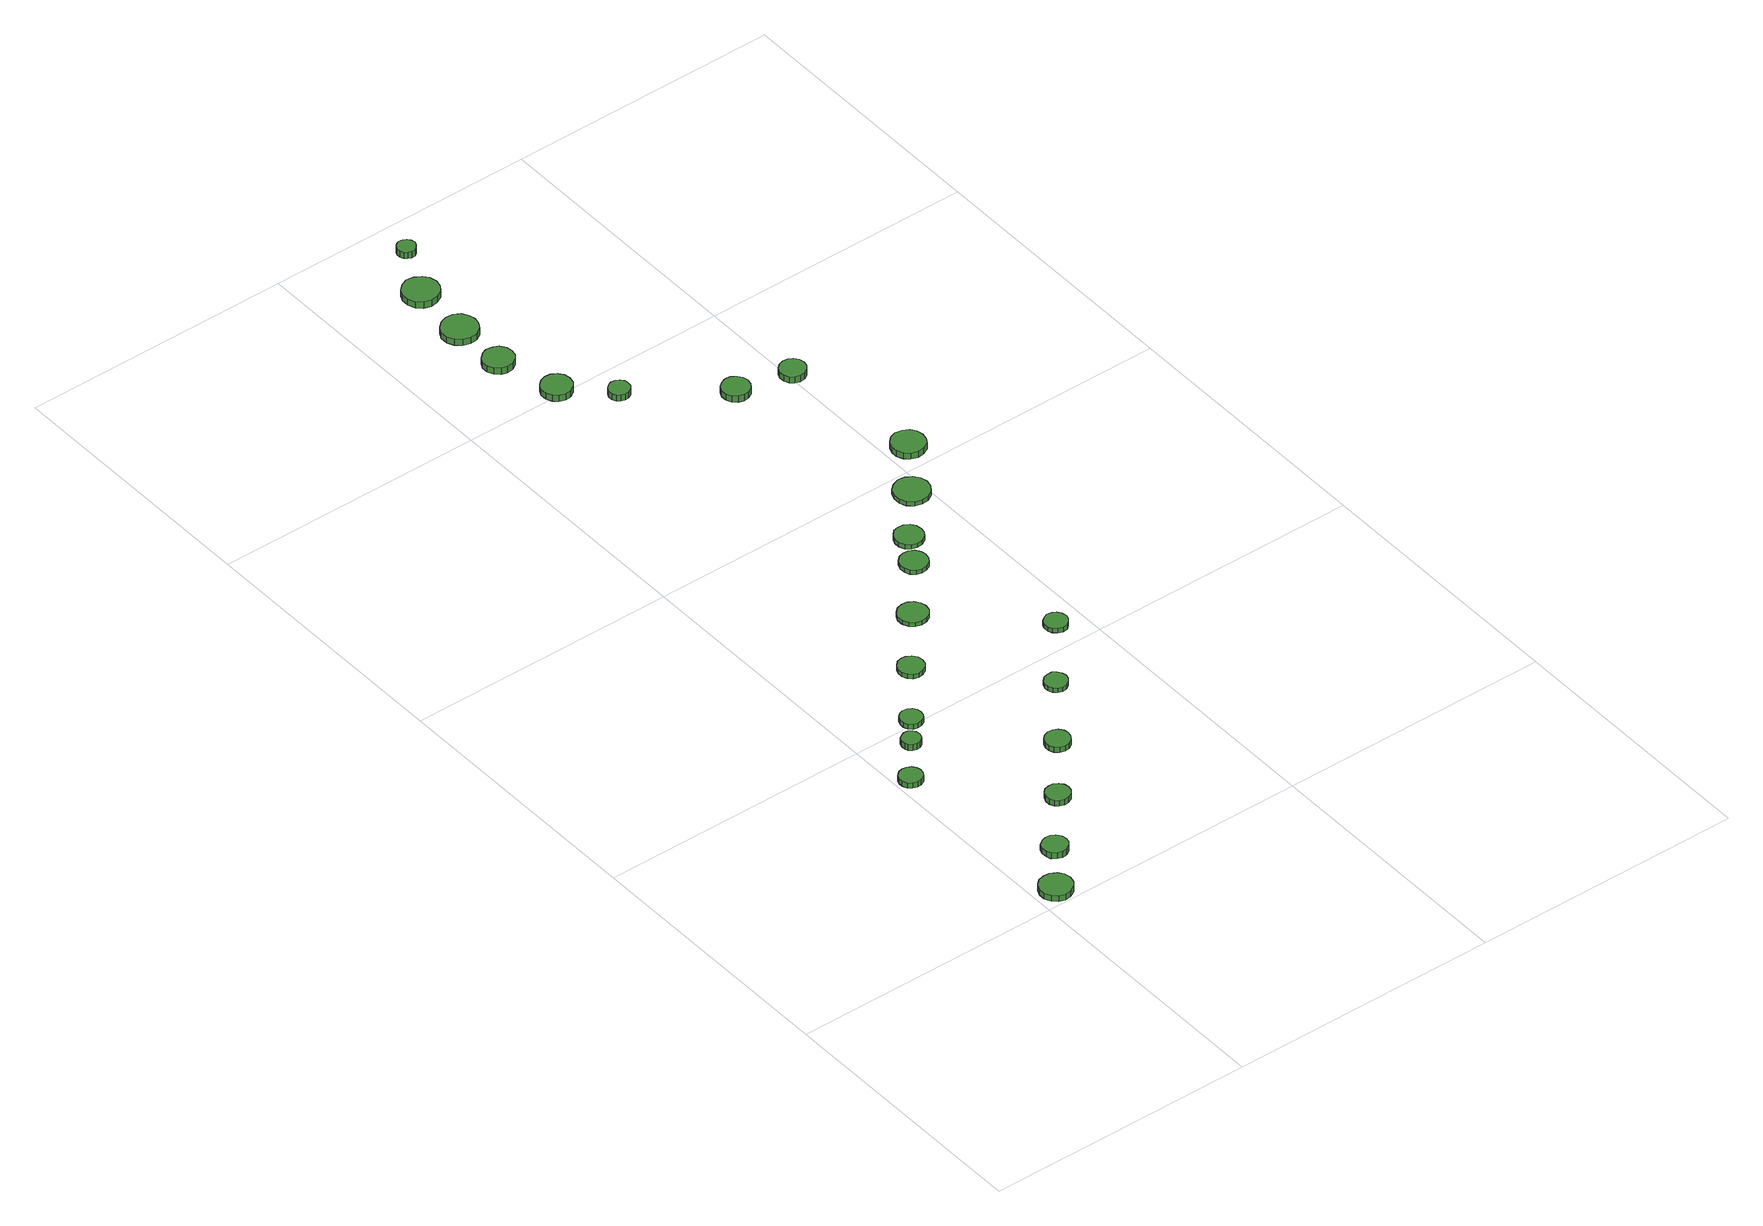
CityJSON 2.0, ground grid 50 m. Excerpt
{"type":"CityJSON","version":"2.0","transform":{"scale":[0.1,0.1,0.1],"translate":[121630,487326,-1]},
"CityObjects":{
"tree1":{"type":"SolitaryVegetationObject","attributes":{"function":"something"},"geometry":[{"type":"MultiSurface","lod":"1","boundaries":[[[0,1,2,3,4,5,6,7,8,9,10,11,12,13,14]],[[15,16,17,18,19,20,21,22,23,24,25,26,27,28,29]],[[0,29,28,1]],[[1,28,27,2]],[[2,27,26,3]],[[3,26,25,4]],[[4,25,24,5]],[[5,24,23,6]],[[6,23,22,7]],[[7,22,21,8]],[[8,21,20,9]],[[9,20,19,10]],[[10,19,18,11]],[[11,18,17,12]],[[12,17,16,13]],[[13,16,15,14]],[[14,15,29,0]]]}]},
"tree2":{"type":"SolitaryVegetationObject","attributes":{"function":"something"},"geometry":[{"type":"MultiSurface","lod":"1","boundaries":[[[30,31,32,33,34,35,36,37,38,39,40,41,42,43,44]],[[45,46,47,48,49,50,51,52,53,54,55,56,57,58,59]],[[30,59,58,31]],[[31,58,57,32]],[[32,57,56,33]],[[33,56,55,34]],[[34,55,54,35]],[[35,54,53,36]],[[36,53,52,37]],[[37,52,51,38]],[[38,51,50,39]],[[39,50,49,40]],[[40,49,48,41]],[[41,48,47,42]],[[42,47,46,43]],[[43,46,45,44]],[[44,45,59,30]]]}]},
"tree3":{"type":"SolitaryVegetationObject","attributes":{"function":"something"},"geometry":[{"type":"MultiSurface","lod":"1","boundaries":[[[60,61,62,63,64,65,66,67,68,69,70,71,72,73,74]],[[75,76,77,78,79,80,81,82,83,84,85,86,87,88,89]],[[60,89,88,61]],[[61,88,87,62]],[[62,87,86,63]],[[63,86,85,64]],[[64,85,84,65]],[[65,84,83,66]],[[66,83,82,67]],[[67,82,81,68]],[[68,81,80,69]],[[69,80,79,70]],[[70,79,78,71]],[[71,78,77,72]],[[72,77,76,73]],[[73,76,75,74]],[[74,75,89,60]]]}]},
"tree4":{"type":"SolitaryVegetationObject","attributes":{"function":"something"},"geometry":[{"type":"MultiSurface","lod":"1","boundaries":[[[90,91,92,93,94,95,96,97,98,99,100,101,102,103,104]],[[105,106,107,108,109,110,111,112,113,114,115,116,117,118,119]],[[90,119,118,91]],[[91,118,117,92]],[[92,117,116,93]],[[93,116,115,94]],[[94,115,114,95]],[[95,114,113,96]],[[96,113,112,97]],[[97,112,111,98]],[[98,111,110,99]],[[99,110,109,100]],[[100,109,108,101]],[[101,108,107,102]],[[102,107,106,103]],[[103,106,105,104]],[[104,105,119,90]]]}]},
"tree5":{"type":"SolitaryVegetationObject","attributes":{"function":"something"},"geometry":[{"type":"MultiSurface","lod":"1","boundaries":[[[120,121,122,123,124,125,126,127,128,129,130,131,132,133,134]],[[135,136,137,138,139,140,141,142,143,144,145,146,147,148,149]],[[120,149,148,121]],[[121,148,147,122]],[[122,147,146,123]],[[123,146,145,124]],[[124,145,144,125]],[[125,144,143,126]],[[126,143,142,127]],[[127,142,141,128]],[[128,141,140,129]],[[129,140,139,130]],[[130,139,138,131]],[[131,138,137,132]],[[132,137,136,133]],[[133,136,135,134]],[[134,135,149,120]]]}]},
"tree6":{"type":"SolitaryVegetationObject","attributes":{"function":"something"},"geometry":[{"type":"MultiSurface","lod":"1","boundaries":[[[150,151,152,153,154,155,156,157,158,159,160,161,162,163,164]],[[165,166,167,168,169,170,171,172,173,174,175,176,177,178,179]],[[150,179,178,151]],[[151,178,177,152]],[[152,177,176,153]],[[153,176,175,154]],[[154,175,174,155]],[[155,174,173,156]],[[156,173,172,157]],[[157,172,171,158]],[[158,171,170,159]],[[159,170,169,160]],[[160,169,168,161]],[[161,168,167,162]],[[162,167,166,163]],[[163,166,165,164]],[[164,165,179,150]]]}]},
"tree7":{"type":"SolitaryVegetationObject","attributes":{"function":"something"},"geometry":[{"type":"MultiSurface","lod":"1","boundaries":[[[180,181,182,183,184,185,186,187,188,189,190,191,192,193,194]],[[195,196,197,198,199,200,201,202,203,204,205,206,207,208,209]],[[180,209,208,181]],[[181,208,207,182]],[[182,207,206,183]],[[183,206,205,184]],[[184,205,204,185]],[[185,204,203,186]],[[186,203,202,187]],[[187,202,201,188]],[[188,201,200,189]],[[189,200,199,190]],[[190,199,198,191]],[[191,198,197,192]],[[192,197,196,193]],[[193,196,195,194]],[[194,195,209,180]]]}]},
"tree8":{"type":"SolitaryVegetationObject","attributes":{"function":"something"},"geometry":[{"type":"MultiSurface","lod":"1","boundaries":[[[210,211,212,213,214,215,216,217,218,219,220,221,222,223,224]],[[225,226,227,228,229,230,231,232,233,234,235,236,237,238,239]],[[210,239,238,211]],[[211,238,237,212]],[[212,237,236,213]],[[213,236,235,214]],[[214,235,234,215]],[[215,234,233,216]],[[216,233,232,217]],[[217,232,231,218]],[[218,231,230,219]],[[219,230,229,220]],[[220,229,228,221]],[[221,228,227,222]],[[222,227,226,223]],[[223,226,225,224]],[[224,225,239,210]]]}]},
"tree9":{"type":"SolitaryVegetationObject","attributes":{"function":"something"},"geometry":[{"type":"MultiSurface","lod":"1","boundaries":[[[240,241,242,243,244,245,246,247,248,249,250,251,252,253,254]],[[255,256,257,258,259,260,261,262,263,264,265,266,267,268,269]],[[240,269,268,241]],[[241,268,267,242]],[[242,267,266,243]],[[243,266,265,244]],[[244,265,264,245]],[[245,264,263,246]],[[246,263,262,247]],[[247,262,261,248]],[[248,261,260,249]],[[249,260,259,250]],[[250,259,258,251]],[[251,258,257,252]],[[252,257,256,253]],[[253,256,255,254]],[[254,255,269,240]]]}]},
"tree10":{"type":"SolitaryVegetationObject","attributes":{"function":"something"},"geometry":[{"type":"MultiSurface","lod":"1","boundaries":[[[270,271,272,273,274,275,276,277,278,279,280,281,282,283,284]],[[285,286,287,288,289,290,291,292,293,294,295,296,297,298,299]],[[270,299,298,271]],[[271,298,297,272]],[[272,297,296,273]],[[273,296,295,274]],[[274,295,294,275]],[[275,294,293,276]],[[276,293,292,277]],[[277,292,291,278]],[[278,291,290,279]],[[279,290,289,280]],[[280,289,288,281]],[[281,288,287,282]],[[282,287,286,283]],[[283,286,285,284]],[[284,285,299,270]]]}]},
"tree11":{"type":"SolitaryVegetationObject","attributes":{"function":"something"},"geometry":[{"type":"MultiSurface","lod":"1","boundaries":[[[300,301,302,303,304,305,306,307,308,309,310,311,312,313,314]],[[315,316,317,318,319,320,321,322,323,324,325,326,327,328,329]],[[300,329,328,301]],[[301,328,327,302]],[[302,327,326,303]],[[303,326,325,304]],[[304,325,324,305]],[[305,324,323,306]],[[306,323,322,307]],[[307,322,321,308]],[[308,321,320,309]],[[309,320,319,310]],[[310,319,318,311]],[[311,318,317,312]],[[312,317,316,313]],[[313,316,315,314]],[[314,315,329,300]]]}]},
"tree12":{"type":"SolitaryVegetationObject","attributes":{"function":"something"},"geometry":[{"type":"MultiSurface","lod":"1","boundaries":[[[330,331,332,333,334,335,336,337,338,339,340,341,342,343,344]],[[345,346,347,348,349,350,351,352,353,354,355,356,357,358,359]],[[330,359,358,331]],[[331,358,357,332]],[[332,357,356,333]],[[333,356,355,334]],[[334,355,354,335]],[[335,354,353,336]],[[336,353,352,337]],[[337,352,351,338]],[[338,351,350,339]],[[339,350,349,340]],[[340,349,348,341]],[[341,348,347,342]],[[342,347,346,343]],[[343,346,345,344]],[[344,345,359,330]]]}]},
"tree13":{"type":"SolitaryVegetationObject","attributes":{"function":"something"},"geometry":[{"type":"MultiSurface","lod":"1","boundaries":[[[360,361,362,363,364,365,366,367,368,369,370,371,372,373,374]],[[375,376,377,378,379,380,381,382,383,384,385,386,387,388,389]],[[360,389,388,361]],[[361,388,387,362]],[[362,387,386,363]],[[363,386,385,364]],[[364,385,384,365]],[[365,384,383,366]],[[366,383,382,367]],[[367,382,381,368]],[[368,381,380,369]],[[369,380,379,370]],[[370,379,378,371]],[[371,378,377,372]],[[372,377,376,373]],[[373,376,375,374]],[[374,375,389,360]]]}]},
"tree14":{"type":"SolitaryVegetationObject","attributes":{"function":"something"},"geometry":[{"type":"MultiSurface","lod":"1","boundaries":[[[390,391,392,393,394,395,396,397,398,399,400,401,402,403,404]],[[405,406,407,408,409,410,411,412,413,414,415,416,417,418,419]],[[390,419,418,391]],[[391,418,417,392]],[[392,417,416,393]],[[393,416,415,394]],[[394,415,414,395]],[[395,414,413,396]],[[396,413,412,397]],[[397,412,411,398]],[[398,411,410,399]],[[399,410,409,400]],[[400,409,408,401]],[[401,408,407,402]],[[402,407,406,403]],[[403,406,405,404]],[[404,405,419,390]]]}]},
"tree15":{"type":"SolitaryVegetationObject","attributes":{"function":"something"},"geometry":[{"type":"MultiSurface","lod":"1","boundaries":[[[420,421,422,423,424,425,426,427,428,429,430,431,432,433,434]],[[435,436,437,438,439,440,441,442,443,444,445,446,447,448,449]],[[420,449,448,421]],[[421,448,447,422]],[[422,447,446,423]],[[423,446,445,424]],[[424,445,444,425]],[[425,444,443,426]],[[426,443,442,427]],[[427,442,441,428]],[[428,441,440,429]],[[429,440,439,430]],[[430,439,438,431]],[[431,438,437,432]],[[432,437,436,433]],[[433,436,435,434]],[[434,435,449,420]]]}]},
"tree16":{"type":"SolitaryVegetationObject","attributes":{"function":"something"},"geometry":[{"type":"MultiSurface","lod":"1","boundaries":[[[450,451,452,453,454,455,456,457,458,459,460,461,462,463,464]],[[465,466,467,468,469,470,471,472,473,474,475,476,477,478,479]],[[450,479,478,451]],[[451,478,477,452]],[[452,477,476,453]],[[453,476,475,454]],[[454,475,474,455]],[[455,474,473,456]],[[456,473,472,457]],[[457,472,471,458]],[[458,471,470,459]],[[459,470,469,460]],[[460,469,468,461]],[[461,468,467,462]],[[462,467,466,463]],[[463,466,465,464]],[[464,465,479,450]]]}]},
"tree17":{"type":"SolitaryVegetationObject","attributes":{"function":"something"},"geometry":[{"type":"MultiSurface","lod":"1","boundaries":[[[480,481,482,483,484,485,486,487,488,489,490,491,492,493,494]],[[495,496,497,498,499,500,501,502,503,504,505,506,507,508,509]],[[480,509,508,481]],[[481,508,507,482]],[[482,507,506,483]],[[483,506,505,484]],[[484,505,504,485]],[[485,504,503,486]],[[486,503,502,487]],[[487,502,501,488]],[[488,501,500,489]],[[489,500,499,490]],[[490,499,498,491]],[[491,498,497,492]],[[492,497,496,493]],[[493,496,495,494]],[[494,495,509,480]]]}]},
"tree18":{"type":"SolitaryVegetationObject","attributes":{"function":"something"},"geometry":[{"type":"MultiSurface","lod":"1","boundaries":[[[510,511,512,513,514,515,516,517,518,519,520,521,522,523,524]],[[525,526,527,528,529,530,531,532,533,534,535,536,537,538,539]],[[510,539,538,511]],[[511,538,537,512]],[[512,537,536,513]],[[513,536,535,514]],[[514,535,534,515]],[[515,534,533,516]],[[516,533,532,517]],[[517,532,531,518]],[[518,531,530,519]],[[519,530,529,520]],[[520,529,528,521]],[[521,528,527,522]],[[522,527,526,523]],[[523,526,525,524]],[[524,525,539,510]]]}]},
"tree19":{"type":"SolitaryVegetationObject","attributes":{"function":"something"},"geometry":[{"type":"MultiSurface","lod":"1","boundaries":[[[540,541,542,543,544,545,546,547,548,549,550,551,552,553,554]],[[555,556,557,558,559,560,561,562,563,564,565,566,567,568,569]],[[540,569,568,541]],[[541,568,567,542]],[[542,567,566,543]],[[543,566,565,544]],[[544,565,564,545]],[[545,564,563,546]],[[546,563,562,547]],[[547,562,561,548]],[[548,561,560,549]],[[549,560,559,550]],[[550,559,558,551]],[[551,558,557,552]],[[552,557,556,553]],[[553,556,555,554]],[[554,555,569,540]]]}]},
"tree20":{"type":"SolitaryVegetationObject","attributes":{"function":"something"},"geometry":[{"type":"MultiSurface","lod":"1","boundaries":[[[570,571,572,573,574,575,576,577,578,579,580,581,582,583,584]],[[585,586,587,588,589,590,591,592,593,594,595,596,597,598,599]],[[570,599,598,571]],[[571,598,597,572]],[[572,597,596,573]],[[573,596,595,574]],[[574,595,594,575]],[[575,594,593,576]],[[576,593,592,577]],[[577,592,591,578]],[[578,591,590,579]],[[579,590,589,580]],[[580,589,588,581]],[[581,588,587,582]],[[582,587,586,583]],[[583,586,585,584]],[[584,585,599,570]]]}]},
"tree21":{"type":"SolitaryVegetationObject","attributes":{"function":"something"},"geometry":[{"type":"MultiSurface","lod":"1","boundaries":[[[600,601,602,603,604,605,606,607,608,609,610,611,612,613,614]],[[615,616,617,618,619,620,621,622,623,624,625,626,627,628,629]],[[600,629,628,601]],[[601,628,627,602]],[[602,627,626,603]],[[603,626,625,604]],[[604,625,624,605]],[[605,624,623,606]],[[606,623,622,607]],[[607,622,621,608]],[[608,621,620,609]],[[609,620,619,610]],[[610,619,618,611]],[[611,618,617,612]],[[612,617,616,613]],[[613,616,615,614]],[[614,615,629,600]]]}]},
"tree22":{"type":"SolitaryVegetationObject","attributes":{"function":"something"},"geometry":[{"type":"MultiSurface","lod":"1","boundaries":[[[630,631,632,633,634,635,636,637,638,639,640,641,642,643,644]],[[645,646,647,648,649,650,651,652,653,654,655,656,657,658,659]],[[630,659,658,631]],[[631,658,657,632]],[[632,657,656,633]],[[633,656,655,634]],[[634,655,654,635]],[[635,654,653,636]],[[636,653,652,637]],[[637,652,651,638]],[[638,651,650,639]],[[639,650,649,640]],[[640,649,648,641]],[[641,648,647,642]],[[642,647,646,643]],[[643,646,645,644]],[[644,645,659,630]]]}]},
"tree23":{"type":"SolitaryVegetationObject","attributes":{"function":"something"},"geometry":[{"type":"MultiSurface","lod":"1","boundaries":[[[660,661,662,663,664,665,666,667,668,669,670,671,672,673,674]],[[675,676,677,678,679,680,681,682,683,684,685,686,687,688,689]],[[660,689,688,661]],[[661,688,687,662]],[[662,687,686,663]],[[663,686,685,664]],[[664,685,684,665]],[[665,684,683,666]],[[666,683,682,667]],[[667,682,681,668]],[[668,681,680,669]],[[669,680,679,670]],[[670,679,678,671]],[[671,678,677,672]],[[672,677,676,673]],[[673,676,675,674]],[[674,675,689,660]]]}]}
},
"vertices":[
[70,33,18],[67,45,18],[60,55,18],[49,61,18],[37,62,18],[26,59,18],[17,51,18],[12,39,18],[12,27,18],[17,16,18],[26,8,18],[37,4,18],[49,5,18],[60,12,18],[67,21,18],[67,21,6],[60,12,6],[49,5,6],[37,4,6],[26,8,6],[17,16,6],[12,27,6],[12,39,6],[17,51,6],[26,59,6],[37,62,6],[49,61,6],[60,55,6],[67,45,6],[70,33,6],
[125,113,18],[123,122,18],[117,130,18],[109,135,18],[100,136,18],[91,133,18],[83,127,18],[80,118,18],[80,108,18],[83,99,18],[91,93,18],[100,90,18],[109,91,18],[117,96,18],[123,104,18],[123,104,6],[117,96,6],[109,91,6],[100,90,6],[91,93,6],[83,99,6],[80,108,6],[80,118,6],[83,127,6],[91,133,6],[100,136,6],[109,135,6],[117,130,6],[123,122,6],[125,113,6],
[48,393,18],[46,401,18],[41,408,18],[33,412,18],[25,413,18],[17,411,18],[10,405,18],[7,397,18],[7,389,18],[10,381,18],[17,375,18],[25,372,18],[33,373,18],[41,377,18],[46,384,18],[46,384,7],[41,377,7],[33,373,7],[25,372,7],[17,375,7],[10,381,7],[7,389,7],[7,397,7],[10,405,7],[17,411,7],[25,413,7],[33,412,7],[41,408,7],[46,401,7],[48,393,7],
[100,463,21],[99,469,21],[95,475,21],[89,479,21],[82,480,21],[75,477,21],[69,473,21],[67,466,21],[67,459,21],[69,452,21],[75,448,21],[82,445,21],[89,446,21],[95,450,21],[99,456,21],[99,456,8],[95,450,8],[89,446,8],[82,445,8],[75,448,8],[69,452,8],[67,459,8],[67,466,8],[69,473,8],[75,477,8],[82,480,8],[89,479,8],[95,475,8],[99,469,8],[100,463,8],
[209,213,17],[207,222,17],[201,229,17],[193,234,17],[184,234,17],[175,232,17],[169,226,17],[165,217,17],[165,208,17],[169,200,17],[175,194,17],[184,191,17],[193,192,17],[201,196,17],[207,204,17],[207,204,6],[201,196,6],[193,192,6],[184,191,6],[175,194,6],[169,200,6],[165,208,6],[165,217,6],[169,226,6],[175,232,6],[184,234,6],[193,234,6],[201,229,6],[207,222,6],[209,213,6],
[138,507,18],[137,515,18],[132,522,18],[125,526,18],[116,527,18],[108,524,18],[102,519,18],[99,511,18],[99,503,18],[102,495,18],[108,489,18],[116,487,18],[125,488,18],[132,492,18],[137,499,18],[137,499,8],[132,492,8],[125,488,8],[116,487,8],[108,489,8],[102,495,8],[99,503,8],[99,511,8],[102,519,8],[108,524,8],[116,527,8],[125,526,8],[132,522,8],[137,515,8],[138,507,8],
[292,318,18],[290,327,18],[284,335,18],[276,339,18],[267,340,18],[258,337,18],[251,331,18],[247,322,18],[247,313,18],[251,304,18],[258,298,18],[267,295,18],[276,296,18],[284,301,18],[290,309,18],[290,309,7],[284,301,7],[276,296,7],[267,295,7],[258,298,7],[251,304,7],[247,313,7],[247,322,7],[251,331,7],[258,337,7],[267,340,7],[276,339,7],[284,335,7],[290,327,7],[292,318,7],
[221,608,18],[219,617,18],[213,625,18],[204,630,18],[195,631,18],[186,628,18],[179,621,18],[175,612,18],[175,603,18],[179,594,18],[186,587,18],[195,584,18],[204,585,18],[213,590,18],[219,598,18],[219,598,9],[213,590,9],[204,585,9],[195,584,9],[186,587,9],[179,594,9],[175,603,9],[175,612,9],[179,621,9],[186,628,9],[195,631,9],[204,630,9],[213,625,9],[219,617,9],[221,608,9],
[379,434,17],[377,442,17],[372,449,17],[365,454,17],[356,454,17],[348,452,17],[342,446,17],[338,438,17],[338,430,17],[342,422,17],[348,416,17],[356,413,17],[365,414,17],[372,419,17],[377,426,17],[377,426,8],[372,419,8],[365,414,8],[356,413,8],[348,416,8],[342,422,8],[338,430,8],[338,438,8],[342,446,8],[348,452,8],[356,454,8],[365,454,8],[372,449,8],[377,442,8],[379,434,8],
[309,709,18],[307,720,18],[300,729,18],[291,735,18],[280,736,18],[269,733,18],[261,725,18],[256,715,18],[256,704,18],[261,693,18],[269,686,18],[280,683,18],[291,684,18],[300,689,18],[307,698,18],[307,698,10],[300,689,10],[291,684,10],[280,683,10],[269,686,10],[261,693,10],[256,704,10],[256,715,10],[261,725,10],[269,733,10],[280,736,10],[291,735,10],[300,729,10],[307,720,10],[309,709,10],
[389,810,18],[387,820,18],[381,829,18],[372,834,18],[362,835,18],[352,832,18],[344,825,18],[340,815,18],[340,805,18],[344,795,18],[352,788,18],[362,785,18],[372,786,18],[381,791,18],[387,800,18],[387,800,9],[381,791,9],[372,786,9],[362,785,9],[352,788,9],[344,795,9],[340,805,9],[340,815,9],[344,825,9],[352,832,9],[362,835,9],[372,834,9],[381,829,9],[387,820,9],[389,810,9],
[471,550,18],[469,559,18],[464,566,18],[457,570,18],[448,571,18],[440,568,18],[433,562,18],[430,555,18],[430,546,18],[433,538,18],[440,532,18],[448,529,18],[457,530,18],[464,535,18],[469,542,18],[469,542,9],[464,535,9],[457,530,9],[448,529,9],[440,532,9],[433,538,9],[430,546,9],[430,555,9],[433,562,9],[440,568,9],[448,571,9],[457,570,9],[464,566,9],[469,559,9],[471,550,9],
[208,1506,25],[206,1517,25],[199,1526,25],[189,1532,25],[178,1533,25],[167,1529,25],[159,1522,25],[154,1511,25],[154,1500,25],[159,1489,25],[167,1482,25],[178,1478,25],[189,1479,25],[199,1485,25],[206,1494,25],[206,1494,12],[199,1485,12],[189,1479,12],[178,1478,12],[167,1482,12],[159,1489,12],[154,1500,12],[154,1511,12],[159,1522,12],[167,1529,12],[178,1533,12],[189,1532,12],[199,1526,12],[206,1517,12],[208,1506,12],
[178,1618,24],[176,1629,24],[169,1639,24],[159,1644,24],[147,1646,24],[137,1642,24],[128,1634,24],[123,1624,24],[123,1612,24],[128,1602,24],[137,1594,24],[147,1591,24],[159,1592,24],[169,1598,24],[176,1607,24],[176,1607,11],[169,1598,11],[159,1592,11],[147,1591,11],[137,1594,11],[128,1602,11],[123,1612,11],[123,1624,11],[128,1634,11],[137,1642,11],[147,1646,11],[159,1644,11],[169,1639,11],[176,1629,11],[178,1618,11],
[423,865,18],[421,876,18],[415,884,18],[406,890,18],[395,891,18],[385,888,18],[377,880,18],[373,871,18],[373,860,18],[377,850,18],[385,843,18],[395,840,18],[406,841,18],[415,846,18],[421,855,18],[421,855,9],[415,846,9],[406,841,9],[395,840,9],[385,843,9],[377,850,9],[373,860,9],[373,871,9],[377,880,9],[385,888,9],[395,891,9],[406,890,9],[415,884,9],[421,876,9],[423,865,9],
[179,1714,27],[176,1727,27],[169,1738,27],[157,1745,27],[144,1746,27],[131,1742,27],[121,1733,27],[115,1721,27],[115,1707,27],[121,1695,27],[131,1686,27],[144,1682,27],[157,1683,27],[169,1690,27],[176,1701,27],[176,1701,14],[169,1690,14],[157,1683,14],[144,1682,14],[131,1686,14],[121,1695,14],[115,1707,14],[115,1721,14],[121,1733,14],[131,1742,14],[144,1746,14],[157,1745,14],[169,1738,14],[176,1727,14],[179,1714,14],
[274,1437,25],[273,1445,25],[268,1451,25],[261,1455,25],[253,1456,25],[246,1453,25],[240,1448,25],[237,1441,25],[237,1433,25],[240,1426,25],[246,1421,25],[253,1419,25],[261,1419,25],[268,1423,25],[273,1430,25],[273,1430,12],[268,1423,12],[261,1419,12],[253,1419,12],[246,1421,12],[240,1426,12],[237,1433,12],[237,1441,12],[240,1448,12],[246,1453,12],[253,1456,12],[261,1455,12],[268,1451,12],[273,1445,12],[274,1437,12],
[190,1828,25],[187,1842,25],[179,1852,25],[167,1859,25],[154,1861,25],[141,1856,25],[131,1847,25],[126,1835,25],[126,1822,25],[131,1809,25],[141,1800,25],[154,1796,25],[167,1798,25],[179,1804,25],[187,1815,25],[187,1815,12],[179,1804,12],[167,1798,12],[154,1796,12],[141,1800,12],[131,1809,12],[126,1822,12],[126,1835,12],[131,1847,12],[141,1856,12],[154,1861,12],[167,1859,12],[179,1852,12],[187,1842,12],[190,1828,12],
[504,952,18],[501,965,18],[493,975,18],[482,982,18],[469,984,18],[456,979,18],[446,971,18],[441,958,18],[441,945,18],[446,933,18],[456,924,18],[469,920,18],[482,921,18],[493,928,18],[501,939,18],[501,939,9],[493,928,9],[482,921,9],[469,920,9],[456,924,9],[446,933,9],[441,945,9],[441,958,9],[446,971,9],[456,979,9],[469,984,9],[482,982,9],[493,975,9],[501,965,9],[504,952,9],
[224,1928,24],[222,1935,24],[218,1941,24],[212,1944,24],[205,1945,24],[199,1943,24],[194,1938,24],[191,1932,24],[191,1925,24],[194,1918,24],[199,1914,24],[205,1912,24],[212,1912,24],[218,1916,24],[222,1921,24],[222,1921,11],[218,1916,11],[212,1912,11],[205,1912,11],[199,1914,11],[194,1918,11],[191,1925,11],[191,1932,11],[194,1938,11],[199,1943,11],[205,1945,11],[212,1944,11],[218,1941,11],[222,1935,11],[224,1928,11],
[430,1324,24],[428,1334,24],[422,1342,24],[413,1348,24],[403,1349,24],[393,1345,24],[385,1339,24],[381,1329,24],[381,1319,24],[385,1309,24],[393,1302,24],[403,1299,24],[413,1300,24],[422,1305,24],[428,1314,24],[428,1314,11],[422,1305,11],[413,1300,11],[403,1299,11],[393,1302,11],[385,1309,11],[381,1319,11],[381,1329,11],[385,1339,11],[393,1345,11],[403,1349,11],[413,1348,11],[422,1342,11],[428,1334,11],[430,1324,11],
[569,1046,21],[567,1058,21],[560,1068,21],[549,1074,21],[536,1076,21],[524,1072,21],[515,1063,21],[510,1052,21],[510,1040,21],[515,1028,21],[524,1020,21],[536,1016,21],[549,1017,21],[560,1023,21],[567,1034,21],[567,1034,9],[560,1023,9],[549,1017,9],[536,1016,9],[524,1020,9],[515,1028,9],[510,1040,9],[510,1052,9],[515,1063,9],[524,1072,9],[536,1076,9],[549,1074,9],[560,1068,9],[567,1058,9],[569,1046,9],
[530,1304,23],[528,1314,23],[522,1322,23],[514,1326,23],[504,1327,23],[495,1324,23],[488,1318,23],[484,1309,23],[484,1299,23],[488,1290,23],[495,1284,23],[504,1281,23],[514,1282,23],[522,1287,23],[528,1295,23],[528,1295,10],[522,1287,10],[514,1282,10],[504,1281,10],[495,1284,10],[488,1290,10],[484,1299,10],[484,1309,10],[488,1318,10],[495,1324,10],[504,1327,10],[514,1326,10],[522,1322,10],[528,1314,10],[530,1304,10]
]}
